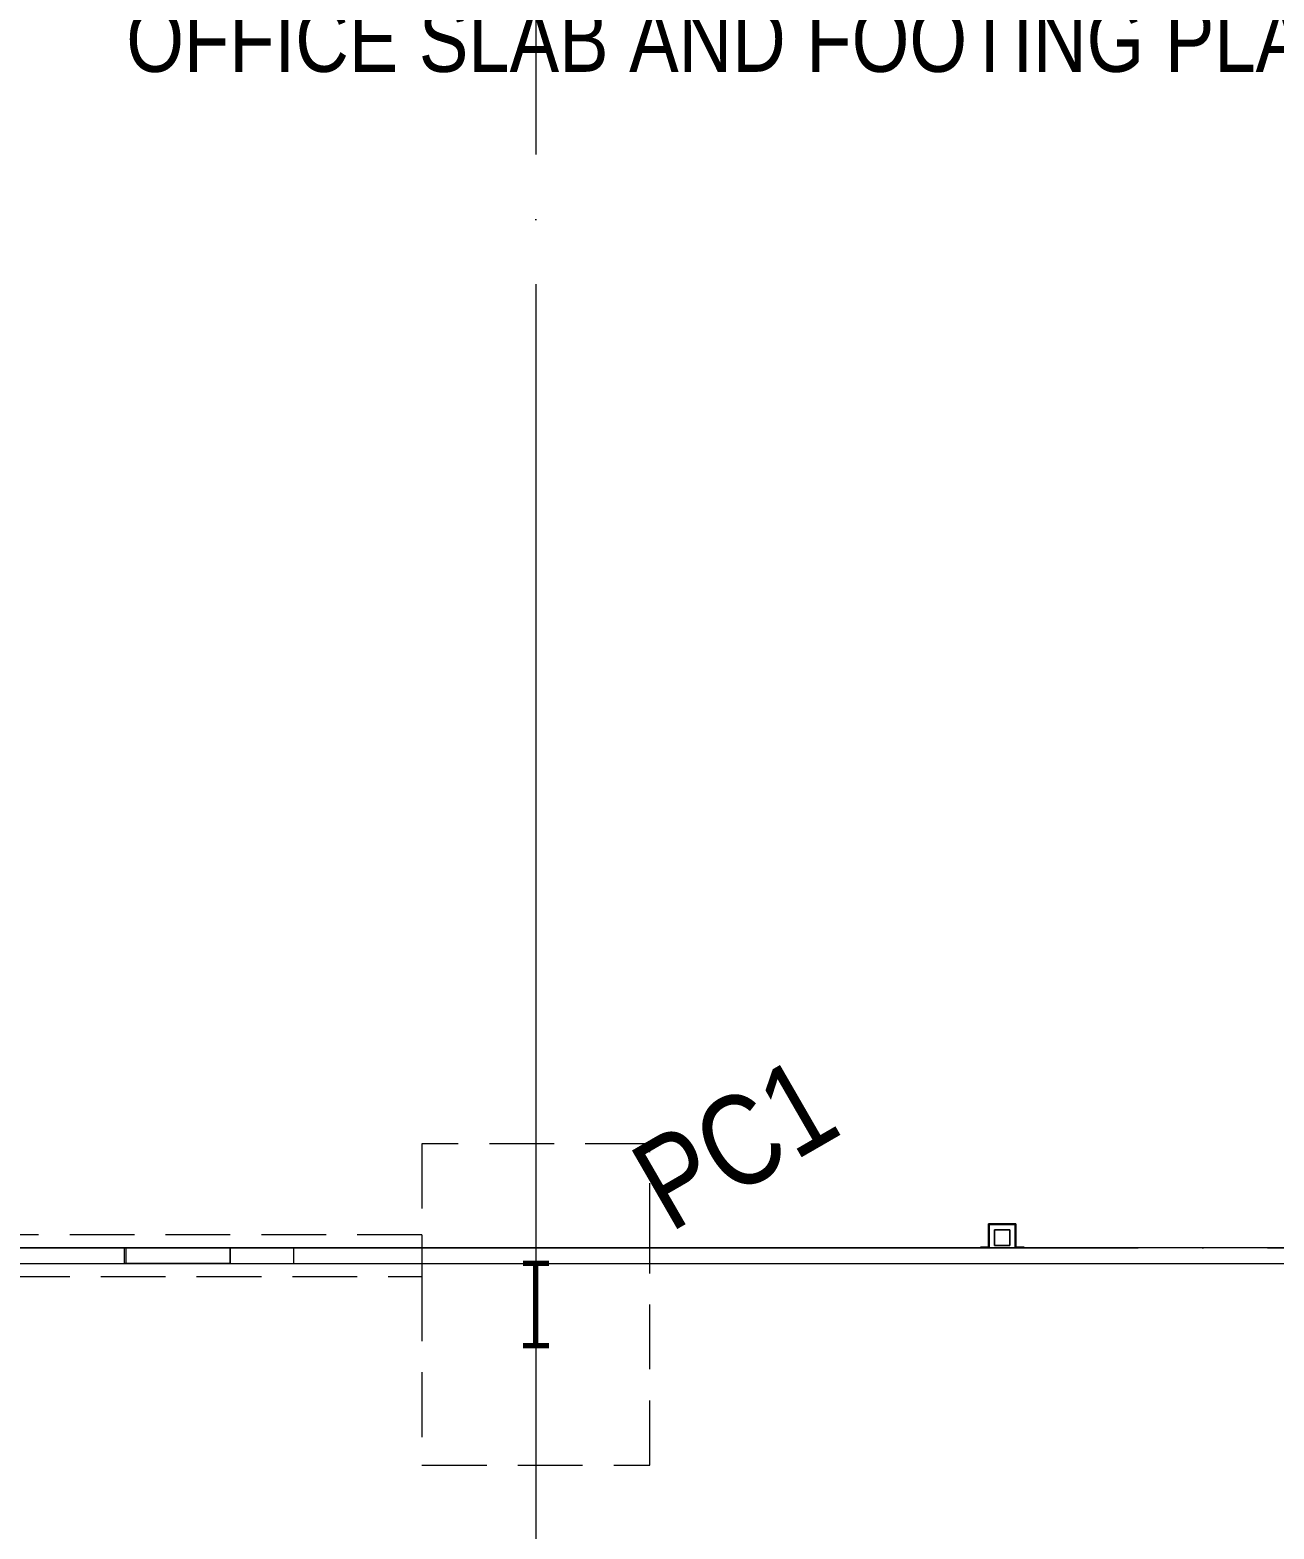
# Model space of a CAD drawing. Header units: millimetres. Extents: x 1606 to 301010, y -5142 to 244250.
# Drawn here: x 124799 to 136806, y 212738 to 227203 of the extents above; entities that cross this region are included whole.
import ezdxf

# ---------------------------------------------------------------- set-up
doc = ezdxf.new("R2010")
doc.units = ezdxf.units.MM
doc.linetypes.add('_SGE_Grid Line', pattern=[16250, 15000, -625, 0, -625])
doc.linetypes.add('_SGE_Hidden', pattern=[925, 625, -300])
for name, color, linetype, lineweight in [('0-1', 7, 'Continuous', 5), ('A-GENM-1', 253, 'Continuous', 9), ('A-GENM-2', 9, 'Continuous', 9), ('A-WALL-1', 253, 'Continuous', 9), ('A-WALL-2', 113, 'Continuous', 20), ('G-ANNO-TEXT-1', 7, 'Continuous', 25), ('P-SANR-FIXT-1', 253, 'Continuous', 9), ('S-BEAM-1', 7, '_SGE_Hidden', 18), ('S-BEAM-HDLN-1', 7, '_SGE_Hidden', 18), ('S-COLS-1', 52, 'Continuous', 70), ('S-COLS-IDEN-1', 171, 'Continuous', 35), ('S-FNDN-1', 32, '_SGE_Hidden', 18), ('S-FNDN-HDLN-1', 4, '_SGE_Hidden', 18), ('S-GRID-1', 1, '_SGE_Grid Line', 13)]:
    doc.layers.add(name, color=color, linetype=linetype, lineweight=lineweight)
doc.styles.add('Arial Narrow_3', font='ARIALN.TTF', dxfattribs={"height": 875})
doc.styles.add('Arial Narrow_4', font='ARIALN.TTF', dxfattribs={"height": 625})

# ---------------------------------------------------------------- blocks, each defined once
blk = doc.blocks.new('WYA_RO_DP_Square _ Circular_With Offset - 100 SQ-8178882-WAREHOUSE SLAB PLAN')
at = {"layer": 'A-GENM-2'}
for p, q in [((-75, 75), (-75, -75)), ((75, 75), (-75, 75)), ((-75, 75), (75, 75)), ((-75, -75), (-75, 75)), ((75, -75), (75, 75)), ((75, 75), (75, -75)), ((-75, -75), (75, -75)), ((75, -75), (-75, -75))]:
    blk.add_line(p, q, dxfattribs=at)
blk = doc.blocks.new('WYA_RO_Downpipe Guard_Square _ Circular_Adj Depth - 150 SQ-8178881-WAREHOUSE SLAB PLAN')
at = {"layer": 'P-SANR-FIXT-1'}
for p, q in [((-125, 0), (-211, 0)), ((-211, 0), (-211, -6)), ((-211, -6), (-211, 0)), ((-211, 0), (-125, 0)), ((-125, -225), (-125, 0)), ((-125, 0), (-125, -225)), ((211, 0), (125, 0)), ((125, 0), (125, -225)), ((125, -225), (125, 0)), ((125, 0), (211, 0)), ((211, -6), (211, 0)), ((211, 0), (211, -6)), ((-211, -6), (-131, -6)), ((-131, -6), (-211, -6)), ((-131, -6), (-131, -231)), ((-131, -231), (-131, -6)), ((131, -231), (131, -6)), ((131, -6), (211, -6)), ((211, -6), (131, -6)), ((131, -6), (131, -231)), ((-131, -231), (131, -231)), ((131, -231), (-131, -231)), ((125, -225), (-125, -225)), ((-125, -225), (125, -225))]:
    blk.add_line(p, q, dxfattribs=at)
blk = doc.blocks.new('23041_Modscape EF_ Central_V22_rvt-1-WAREHOUSE SLAB PLAN')
at = {"layer": 'A-WALL-1'}
for p, q in [((95485, 215450), (93985, 215450)), ((95485, 215450), (93985, 215450)), ((95485, 215300), (95485, 215450)), ((95485, 215300), (95485, 215450)), ((96505, 215450), (95485, 215450)), ((95485, 215450), (96505, 215450)), ((97115, 215450), (96505, 215450)), ((96505, 215450), (96505, 215300)), ((96505, 215450), (96505, 215300)), ((97115, 215450), (96505, 215450)), ((103744, 215450), (97115, 215450)), ((103744, 215450), (97115, 215450)), ((103830, 215450), (103744, 215450)), ((103830, 215450), (103744, 215450)), ((104080, 215450), (103830, 215450)), ((104080, 215450), (103830, 215450)), ((104166, 215450), (104080, 215450)), ((104166, 215450), (104080, 215450)), ((113244, 215450), (104166, 215450)), ((113244, 215450), (104166, 215450)), ((78559, 215300), (95485, 215300)), ((78559, 215300), (95485, 215300)), ((95485, 215300), (96505, 215300)), ((96505, 215300), (95485, 215300)), ((96505, 215300), (97115, 215300)), ((96505, 215300), (97115, 215300)), ((97115, 215300), (115545, 215300)), ((97115, 215300), (115545, 215300))]:
    blk.add_line(p, q, dxfattribs=at)
at = {"layer": 'A-GENM-1', "rotation": 180}
blk.add_blockref('WYA_RO_DP_Square _ Circular_With Offset - 100 SQ-8178882-WAREHOUSE SLAB PLAN', (103955, 215550), dxfattribs=at)
at = {"layer": 'P-SANR-FIXT-1', "rotation": 180}
blk.add_blockref('WYA_RO_Downpipe Guard_Square _ Circular_Adj Depth - 150 SQ-8178881-WAREHOUSE SLAB PLAN', (103955, 215450), dxfattribs=at)
blk = doc.blocks.new('SGE_SCL-Column-Steel-WB - PC1 - 800WB122-2211175-WAREHOUSE SLAB PLAN')
at = {"layer": 'S-COLS-1'}
for p, q in [((125, 396), (-125, 396)), ((0, -396), (0, 396)), ((-125, -396), (125, -396))]:
    blk.add_line(p, q, dxfattribs=at)

msp = doc.modelspace()

# ---------------------------------------------------------------- linework, layer by layer
at = {"layer": 'A-WALL-2'}
for p, q in [((184689, 215450), (108787, 215450)), ((125727, 215300), (125727, 215450)), ((126727, 215450), (126727, 215300)), ((127343, 215450), (127343, 215300)), ((108787, 215300), (184689, 215300))]:
    msp.add_line(p, q, dxfattribs=at)
at = {"layer": 'S-BEAM-1'}
for p, q in [((128583, 215575), (124338, 215575)), ((121783, 215175), (128583, 215175))]:
    msp.add_line(p, q, dxfattribs=at)
at = {"layer": 'S-BEAM-HDLN-1'}
msp.add_line((128583, 215575), (128583, 215175), dxfattribs=at)
at = {"layer": 'S-FNDN-1'}
for p, q in [((130783, 216454), (128583, 216454)), ((128583, 216454), (128583, 215575)), ((130783, 215450), (130783, 216454)), ((130783, 213354), (130783, 215300)), ((128583, 215175), (128583, 213354)), ((128583, 213354), (130783, 213354))]:
    msp.add_line(p, q, dxfattribs=at)
at = {"layer": 'S-FNDN-HDLN-1'}
msp.add_line((130783, 215300), (130783, 215450), dxfattribs=at)
at = {"layer": 'S-GRID-1'}
for p, q in [((129683, 241000), (129683, 121161)), ((55494, 215450), (278139, 215450))]:
    msp.add_line(p, q, dxfattribs=at)

# ---------------------------------------------------------------- block references
at = {"layer": '0-1'}
msp.add_blockref('23041_Modscape EF_ Central_V22_rvt-1-WAREHOUSE SLAB PLAN', (30228, 0), dxfattribs=at)
at = {"layer": 'S-COLS-1'}
msp.add_blockref('SGE_SCL-Column-Steel-WB - PC1 - 800WB122-2211175-WAREHOUSE SLAB PLAN', (129683, 214904), dxfattribs=at)

# ---------------------------------------------------------------- texts
at = {"layer": 'G-ANNO-TEXT-1', "insert": (125729, 227424), "char_height": 625, "width": 14470.46, "attachment_point": 1, "style": 'Arial Narrow_4'}
msp.add_mtext('OFFICE SLAB AND FOOTING PLAN', dxfattribs=at)
at = {"layer": 'S-COLS-IDEN-1', "insert": (130538, 216349), "char_height": 875, "width": 2385.02, "attachment_point": 1, "rotation": 30, "style": 'Arial Narrow_3'}
msp.add_mtext('PC1', dxfattribs=at)

doc.saveas('drawing.dxf')
